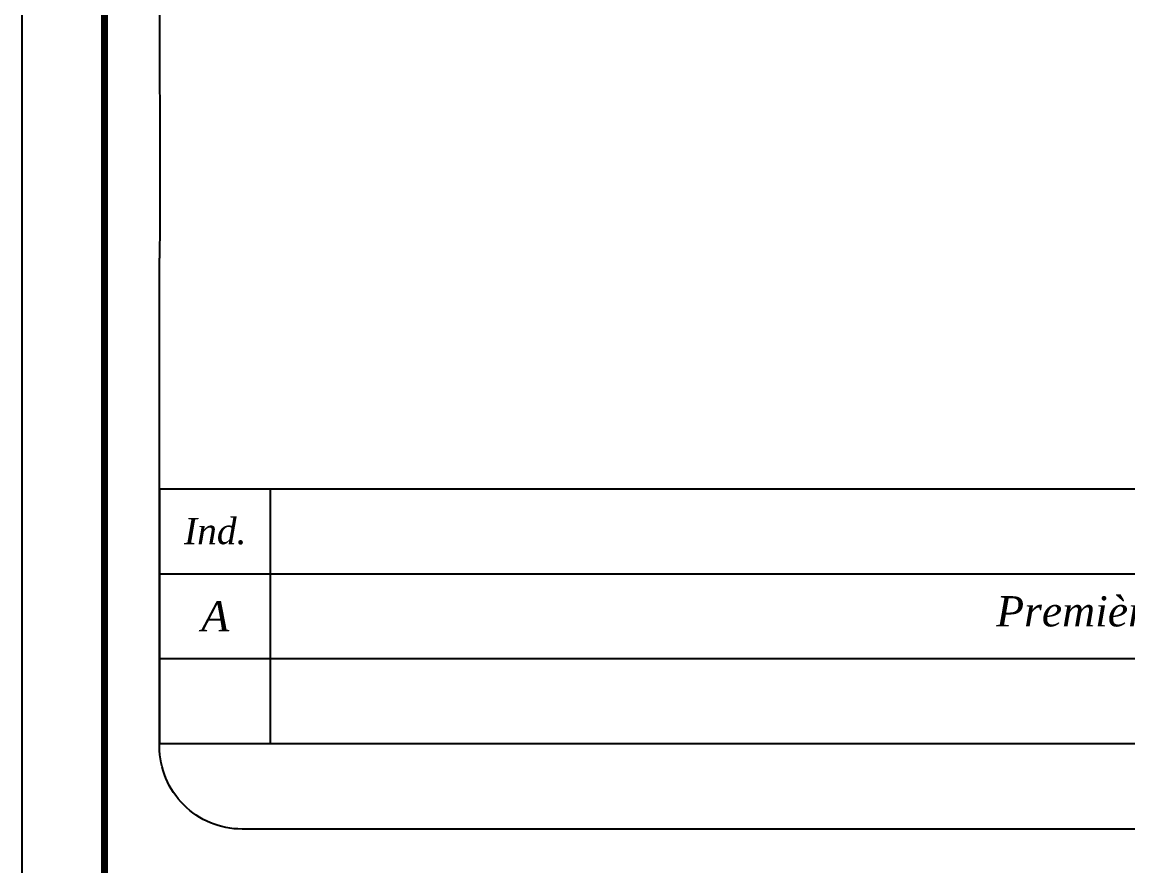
# Paper-space layout 'TOP_A1_00200_01-01-2017_MODELE' of a CAD drawing. Header units: millimetres. Extents: x -52 to 293, y -3 to 294.
# Drawn here: x -52.4 to 28, y 81 to 142.3 of the extents above; entities that cross this region are included whole.
import ezdxf

# ---------------------------------------------------------------- set-up
doc = ezdxf.new("R2010")
doc.units = ezdxf.units.MM
doc.header["$LTSCALE"] = 2
doc.layers.add('CARTOUCHE', color=7, linetype='Continuous')
doc.styles.add('CARTOUCHE', font='timesi.ttf', dxfattribs={"height": 1})

# ---------------------------------------------------------------- blocks, each defined once
blk = doc.blocks.new('*T2')
at = {"layer": 'CARTOUCHE', "color": 0, "linetype": 'ByBlock', "lineweight": -2, "transparency": 16777216}
for p, q in [((0, 18.5), (189.875, 18.5)), ((0, 0), (0, 18.5)), ((8.05, 0), (8.05, 18.5)), ((150.834, 0), (150.834, 18.5)), ((170.559, 0), (170.559, 18.5)), ((180.132, 0), (180.132, 18.5)), ((189.875, 0), (189.875, 18.5)), ((0, 12.333), (189.875, 12.333)), ((0, 6.167), (189.875, 6.167)), ((0, 0), (189.875, 0))]:
    blk.add_line(p, q, dxfattribs=at)
at = {"layer": 'CARTOUCHE', "color": 0, "transparency": 16777216, "attachment_point": 5, "style": 'CARTOUCHE'}
for s, insert, char_height, width in [('Ind.', (4.025, 15.417), 1.9, 7.93025), ('Objet', (79.442, 15.417), 1.9, 142.66329), ('Date terrain', (160.696, 15.417), 1.9, 19.6051), ('Dess.', (175.345, 15.417), 1.9, 9.45371), ('Resp.', (185.003, 15.417), 1.9, 9.62215), ('Première diffusion du profil', (79.442, 9.25), 2.2, 142.66329), ('A', (4.025, 9.25), 2.2, 7.93025), ('01/01/2017', (160.696, 9.25), 2.2, 19.6051), ('JL', (175.345, 9.25), 2.2, 9.45371), ('DL', (185.003, 9.25), 2.2, 9.62215)]:
    blk.add_mtext(s, dxfattribs=dict(at, insert=insert, char_height=char_height, width=width))

psp = doc.layouts.new('TOP_A1_00200_01-01-2017_MODELE')

# ---------------------------------------------------------------- linework, layer by layer
at = {"layer": 'CARTOUCHE'}
psp.add_lwpolyline([(-52.432, 293.881), (157.568, 293.881), (157.568, -3.119), (-52.432, -3.119), (-52.432, 293.881)], dxfattribs=at)
at = {"layer": 'CARTOUCHE', "const_width": 0.5}
psp.add_lwpolyline([(-40.432, 287.881), (145.568, 287.881, -0.414214), (151.568, 281.881), (151.568, 8.881, -0.414214), (145.568, 2.881), (-40.432, 2.881, -0.414214), (-46.432, 8.881), (-46.432, 281.881, -0.414214)], format="xyb", close=True, dxfattribs=at)
at = {"layer": 'CARTOUCHE', "flags": 128}
for points in [[(147.568, 125.821), (147.568, 145.381), (147.568, 277.481, 0.414214), (141.568, 283.481), (-36.432, 283.481, 0.414214), (-42.432, 277.481), (-42.432, 145.381), (-42.432, 138.297, -0.004587), (-42.432, 125.174, 0.009813)], [(141.568, 83.654), (20.02, 83.654), (-36.432, 83.654, -0.414214), (-42.432, 89.654), (-42.432, 125.174)]]:
    psp.add_lwpolyline(points, format="xyb", dxfattribs=at)

# ---------------------------------------------------------------- block references
psp.add_blockref('*T2', (-42.406, 89.882))

doc.saveas('drawing.dxf')
